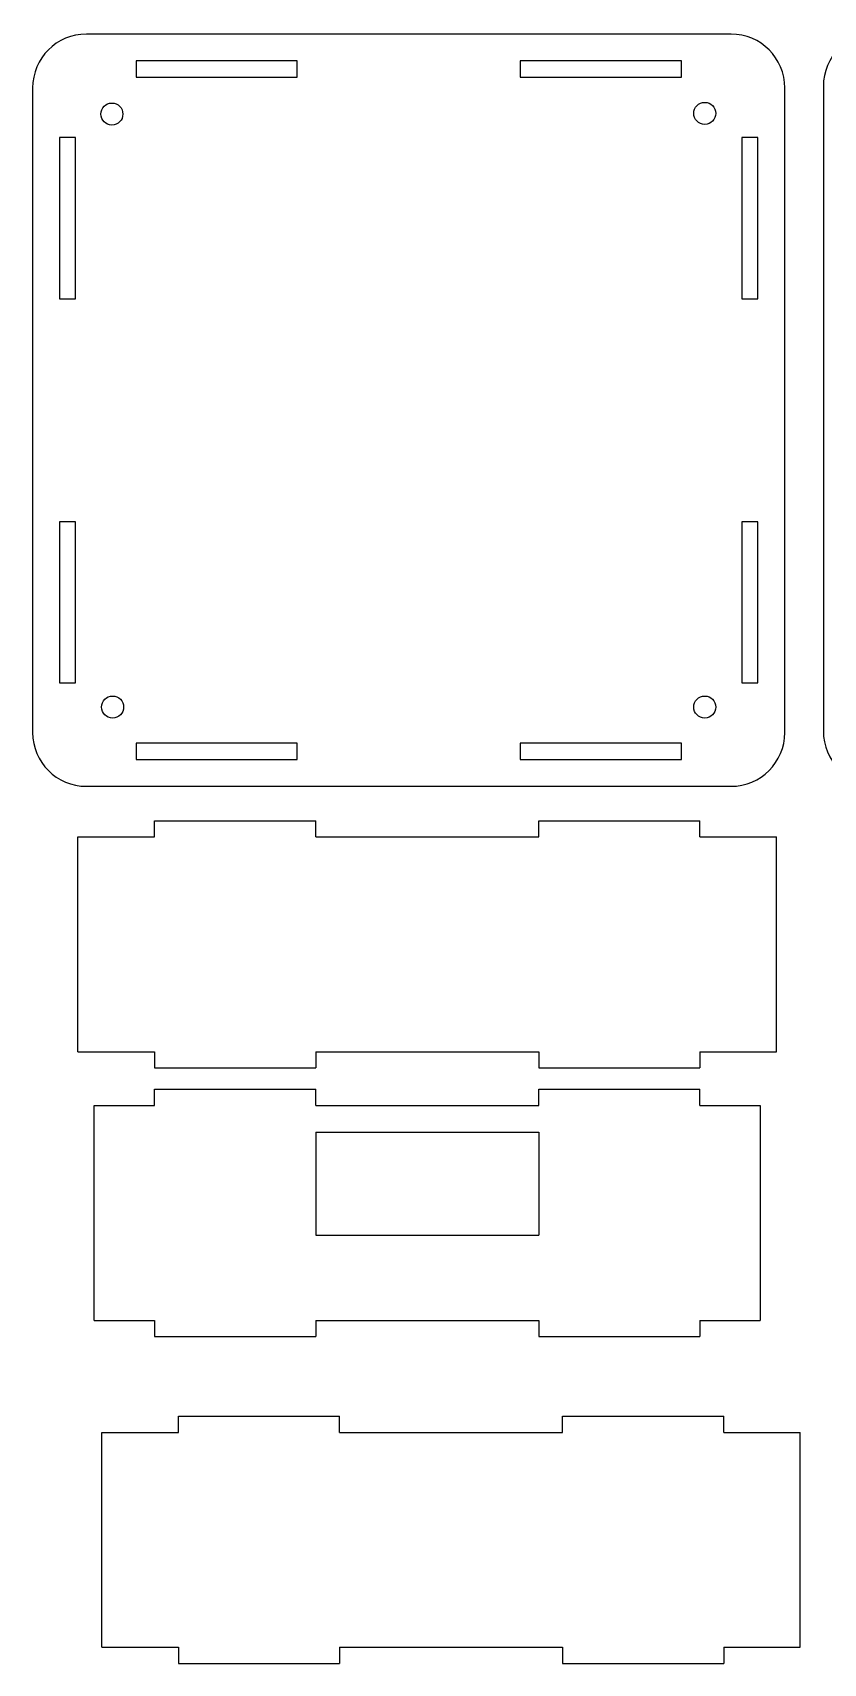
# Model space of a CAD drawing. Header units: millimetres. Extents: x 3 to 788, y -577 to 0.
# Drawn here: x 204.7 to 351.9, y -572.2 to -268.7 of the extents above; entities that cross this region are included whole.
import ezdxf

# ---------------------------------------------------------------- set-up
doc = ezdxf.new("R2010")
doc.units = ezdxf.units.MM
doc.layers.get('0').update_dxf_attribs({"lineweight": 25})

msp = doc.modelspace()

# ---------------------------------------------------------------- linework, layer by layer
at = {"color": 7, "linetype": 'Continuous', "lineweight": 25}
for p, q in [((334.69, -268.94), (214.69, -268.94)), ((253.94, -273.94), (223.94, -273.94)), ((223.94, -273.94), (223.94, -276.94)), ((253.94, -276.94), (253.94, -273.94)), ((325.44, -273.94), (295.44, -273.94)), ((295.44, -273.94), (295.44, -276.94)), ((325.44, -276.94), (325.44, -273.94)), ((204.69, -278.94), (204.69, -398.94)), ((223.94, -276.94), (253.94, -276.94)), ((295.44, -276.94), (325.44, -276.94)), ((344.69, -398.94), (344.69, -278.94)), ((351.87, -278.66), (351.87, -398.66)), ((212.69, -288.19), (209.69, -288.19)), ((209.69, -288.19), (209.69, -318.19)), ((212.69, -318.19), (212.69, -288.19)), ((339.69, -288.19), (336.69, -288.19)), ((336.69, -288.19), (336.69, -318.19)), ((339.69, -318.19), (339.69, -288.19)), ((209.69, -318.19), (212.69, -318.19)), ((336.69, -318.19), (339.69, -318.19)), ((212.69, -359.69), (209.69, -359.69)), ((209.69, -359.69), (209.69, -389.69)), ((212.69, -389.69), (212.69, -359.69)), ((339.69, -359.69), (336.69, -359.69)), ((336.69, -359.69), (336.69, -389.69)), ((339.69, -389.69), (339.69, -359.69)), ((209.69, -389.69), (212.69, -389.69)), ((336.69, -389.69), (339.69, -389.69)), ((253.94, -400.94), (223.94, -400.94)), ((223.94, -400.94), (223.94, -403.94)), ((253.94, -403.94), (253.94, -400.94)), ((295.44, -400.94), (295.44, -403.94)), ((325.44, -400.94), (295.44, -400.94)), ((325.44, -403.94), (325.44, -400.94)), ((223.94, -403.94), (253.94, -403.94)), ((295.44, -403.94), (325.44, -403.94)), ((214.69, -408.94), (334.69, -408.94)), ((227.38, -418.34), (227.38, -415.34)), ((227.38, -415.34), (257.38, -415.34)), ((257.38, -418.34), (257.38, -415.34)), ((298.88, -418.34), (298.88, -415.34)), ((298.88, -415.34), (328.88, -415.34)), ((328.88, -418.34), (328.88, -415.34)), ((213.13, -458.34), (213.13, -418.34)), ((213.13, -418.34), (227.38, -418.34)), ((257.38, -418.34), (298.88, -418.34)), ((328.88, -418.34), (343.13, -418.34)), ((343.13, -458.34), (343.13, -418.34)), ((213.13, -458.34), (227.38, -458.34)), ((227.38, -458.34), (227.38, -461.34)), ((227.38, -461.34), (257.38, -461.34)), ((257.38, -458.34), (298.88, -458.34)), ((257.38, -458.34), (257.38, -461.34)), ((298.88, -458.34), (298.88, -461.34)), ((298.88, -461.34), (328.88, -461.34)), ((328.88, -458.34), (343.13, -458.34)), ((328.88, -458.34), (328.88, -461.34)), ((227.38, -468.34), (227.38, -465.34)), ((227.38, -465.34), (257.38, -465.34)), ((257.38, -468.34), (257.38, -465.34)), ((298.88, -465.34), (328.88, -465.34)), ((298.88, -468.34), (298.88, -465.34)), ((328.88, -468.34), (328.88, -465.34)), ((216.13, -508.34), (216.13, -468.34)), ((216.13, -468.34), (227.38, -468.34)), ((257.38, -468.34), (298.88, -468.34)), ((328.88, -468.34), (340.13, -468.34)), ((340.13, -468.34), (340.13, -508.34)), ((257.38, -473.34), (298.88, -473.34)), ((257.38, -473.34), (257.38, -492.47)), ((298.88, -473.34), (298.88, -492.47)), ((257.38, -492.47), (298.88, -492.47)), ((216.13, -508.34), (227.38, -508.34)), ((227.38, -508.34), (227.38, -511.34)), ((257.38, -508.34), (257.38, -511.34)), ((257.38, -508.34), (298.88, -508.34)), ((298.88, -508.34), (298.88, -511.34)), ((328.88, -508.34), (340.13, -508.34)), ((328.88, -508.34), (328.88, -511.34)), ((227.38, -511.34), (257.38, -511.34)), ((298.88, -511.34), (328.88, -511.34)), ((231.83, -529.19), (231.83, -526.19)), ((231.83, -526.19), (261.83, -526.19)), ((261.83, -529.19), (261.83, -526.19)), ((303.33, -529.19), (303.33, -526.19)), ((303.33, -526.19), (333.33, -526.19)), ((333.33, -529.19), (333.33, -526.19)), ((217.58, -569.19), (217.58, -529.19)), ((217.58, -529.19), (231.83, -529.19)), ((261.83, -529.19), (303.33, -529.19)), ((333.33, -529.19), (347.58, -529.19)), ((347.58, -569.19), (347.58, -529.19)), ((217.58, -569.19), (231.83, -569.19)), ((231.83, -569.19), (231.83, -572.19)), ((261.83, -569.19), (303.33, -569.19)), ((261.83, -569.19), (261.83, -572.19)), ((303.33, -569.19), (303.33, -572.19)), ((333.33, -569.19), (347.58, -569.19)), ((333.33, -569.19), (333.33, -572.19)), ((231.83, -572.19), (261.83, -572.19)), ((303.33, -572.19), (333.33, -572.19))]:
    msp.add_line(p, q, dxfattribs=at)
for centre in [(219.44, -283.83), (329.8, -283.69), (219.57, -394.19), (329.8, -394.19)]:
    msp.add_circle(centre, 2.05, dxfattribs=at)
for centre, start, end in [((214.69, -278.94), 90, 180), ((334.69, -278.94), 0, 90), ((361.87, -278.66), 90, 180), ((214.69, -398.94), 180, 270), ((334.69, -398.94), 270, 0), ((361.87, -398.66), 180, 270)]:
    msp.add_arc(centre, 10, start, end, dxfattribs=at)

doc.saveas('drawing.dxf')
